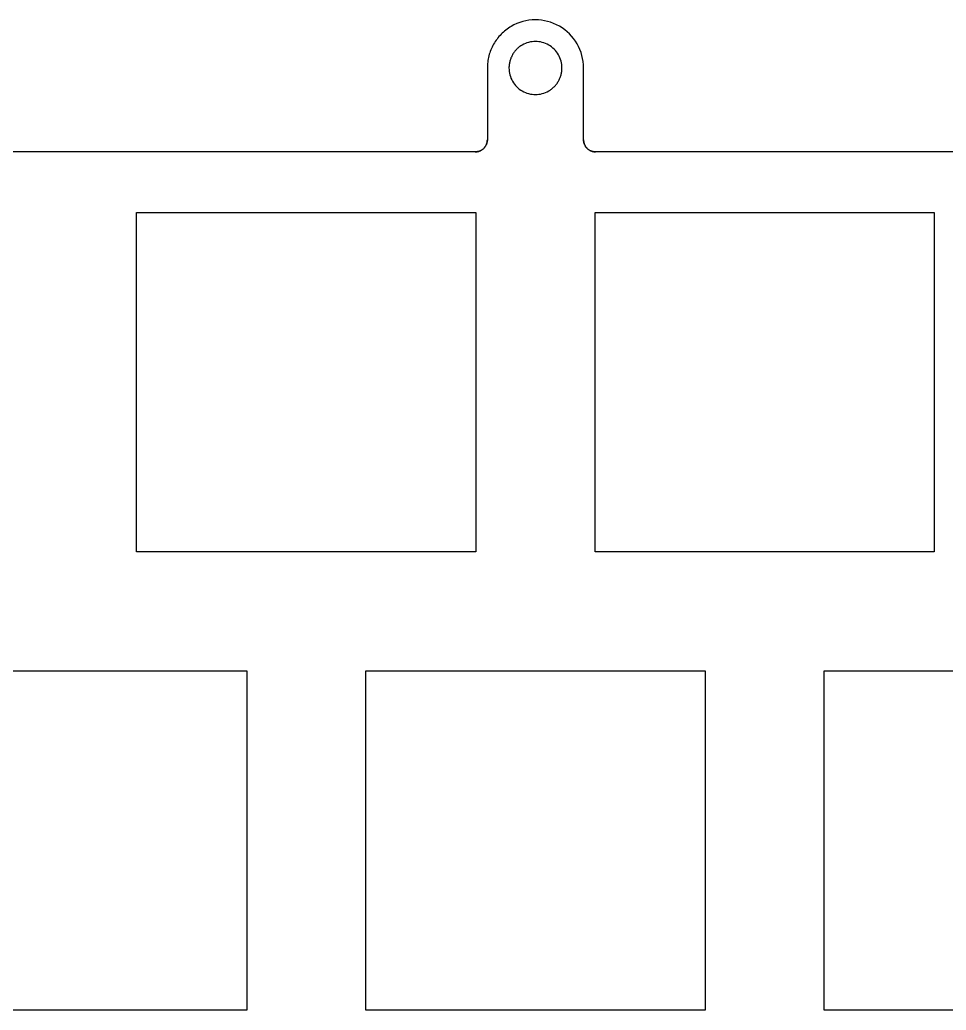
# Model space of a CAD drawing. Extents: x 138 to 423, y -449 to -343.
# Drawn here: x 211.52 to 250.02, y -384.44 to -343.29 of the extents above; entities that cross this region are included whole.
import ezdxf

# ---------------------------------------------------------------- set-up
doc = ezdxf.new("R2010")
doc.units = 0
doc.layers.add('BLACK', color=7, linetype='CONTINUOUS')

msp = doc.modelspace()

# ---------------------------------------------------------------- linework, layer by layer
at = {"layer": 'BLACK', "linetype": 'CONTINUOUS'}
for p, q in [((231.881, -343.604), (231.825, -343.64)), ((231.881, -343.604), (231.825, -343.64)), ((231.938, -343.569), (231.881, -343.604)), ((231.938, -343.569), (231.881, -343.604)), ((232.056, -343.505), (231.938, -343.569)), ((232.056, -343.505), (231.938, -343.569)), ((232.177, -343.449), (232.056, -343.505)), ((232.177, -343.45), (232.056, -343.505)), ((232.3, -343.402), (232.177, -343.449)), ((232.3, -343.403), (232.177, -343.45)), ((232.425, -343.364), (232.3, -343.402)), ((232.425, -343.364), (232.3, -343.403)), ((232.553, -343.334), (232.425, -343.364)), ((232.553, -343.334), (232.425, -343.364)), ((232.681, -343.312), (232.553, -343.334)), ((232.681, -343.312), (232.553, -343.334)), ((232.811, -343.299), (232.681, -343.312)), ((232.811, -343.299), (232.681, -343.312)), ((232.94, -343.294), (232.811, -343.299)), ((232.94, -343.294), (232.811, -343.299)), ((233.07, -343.298), (232.94, -343.294)), ((233.07, -343.298), (232.94, -343.294)), ((233.2, -343.31), (233.07, -343.298)), ((233.2, -343.31), (233.07, -343.298)), ((233.328, -343.33), (233.2, -343.31)), ((233.328, -343.33), (233.2, -343.31)), ((233.456, -343.359), (233.328, -343.33)), ((233.456, -343.359), (233.328, -343.33)), ((233.582, -343.396), (233.456, -343.359)), ((233.582, -343.396), (233.456, -343.359)), ((233.706, -343.442), (233.582, -343.396)), ((233.706, -343.442), (233.582, -343.396)), ((233.827, -343.496), (233.706, -343.442)), ((233.827, -343.496), (233.706, -343.442)), ((233.945, -343.559), (233.827, -343.496)), ((233.945, -343.559), (233.827, -343.496)), ((234.059, -343.629), (233.945, -343.559)), ((234.059, -343.63), (233.945, -343.559)), ((231.434, -343.99), (231.392, -344.04)), ((231.434, -343.99), (231.392, -344.04)), ((231.477, -343.941), (231.434, -343.99)), ((231.477, -343.941), (231.434, -343.99)), ((231.522, -343.894), (231.477, -343.941)), ((231.522, -343.894), (231.477, -343.941)), ((231.569, -343.848), (231.522, -343.894)), ((231.569, -343.848), (231.522, -343.894)), ((231.617, -343.803), (231.569, -343.848)), ((231.617, -343.803), (231.569, -343.848)), ((231.667, -343.76), (231.617, -343.803)), ((231.667, -343.76), (231.617, -343.803)), ((231.718, -343.719), (231.667, -343.76)), ((231.718, -343.719), (231.667, -343.76)), ((231.771, -343.679), (231.718, -343.719)), ((231.771, -343.679), (231.718, -343.719)), ((231.825, -343.64), (231.771, -343.679)), ((231.825, -343.64), (231.771, -343.679)), ((234.167, -343.707), (234.059, -343.629)), ((234.167, -343.707), (234.059, -343.63)), ((234.269, -343.79), (234.167, -343.707)), ((234.269, -343.79), (234.167, -343.707)), ((234.365, -343.88), (234.269, -343.79)), ((234.365, -343.88), (234.269, -343.79)), ((234.454, -343.976), (234.365, -343.88)), ((234.454, -343.975), (234.365, -343.88)), ((234.537, -344.076), (234.454, -343.975)), ((234.537, -344.076), (234.454, -343.976)), ((231.149, -344.424), (231.122, -344.483)), ((231.149, -344.424), (231.122, -344.483)), ((231.178, -344.366), (231.149, -344.424)), ((231.178, -344.366), (231.149, -344.424)), ((231.209, -344.309), (231.178, -344.366)), ((231.209, -344.309), (231.178, -344.366)), ((231.242, -344.253), (231.209, -344.309)), ((231.242, -344.253), (231.209, -344.309)), ((231.277, -344.198), (231.242, -344.253)), ((231.277, -344.198), (231.242, -344.253)), ((231.314, -344.144), (231.277, -344.198)), ((231.314, -344.144), (231.277, -344.198)), ((231.352, -344.092), (231.314, -344.144)), ((231.352, -344.092), (231.314, -344.144)), ((231.392, -344.04), (231.352, -344.092)), ((231.392, -344.04), (231.352, -344.092)), ((232.278, -344.423), (232.249, -344.445)), ((232.278, -344.423), (232.249, -344.445)), ((232.307, -344.401), (232.278, -344.423)), ((232.307, -344.401), (232.278, -344.423)), ((232.337, -344.38), (232.307, -344.401)), ((232.337, -344.38), (232.307, -344.401)), ((232.368, -344.36), (232.337, -344.38)), ((232.368, -344.36), (232.337, -344.38)), ((232.399, -344.341), (232.368, -344.36)), ((232.399, -344.341), (232.368, -344.36)), ((232.464, -344.307), (232.399, -344.341)), ((232.464, -344.307), (232.399, -344.341)), ((232.53, -344.277), (232.464, -344.307)), ((232.53, -344.277), (232.464, -344.307)), ((232.598, -344.251), (232.53, -344.277)), ((232.598, -344.251), (232.53, -344.277)), ((232.667, -344.231), (232.598, -344.251)), ((232.667, -344.231), (232.598, -344.251)), ((232.737, -344.214), (232.667, -344.231)), ((232.737, -344.214), (232.667, -344.231)), ((232.808, -344.203), (232.737, -344.214)), ((232.808, -344.203), (232.737, -344.214)), ((232.879, -344.196), (232.808, -344.203)), ((232.879, -344.196), (232.808, -344.203)), ((232.95, -344.194), (232.879, -344.196)), ((232.95, -344.194), (232.879, -344.196)), ((233.021, -344.196), (232.95, -344.194)), ((233.021, -344.196), (232.95, -344.194)), ((233.092, -344.203), (233.021, -344.196)), ((233.092, -344.203), (233.021, -344.196)), ((233.163, -344.214), (233.092, -344.203)), ((233.163, -344.214), (233.092, -344.203)), ((233.233, -344.231), (233.163, -344.214)), ((233.233, -344.231), (233.163, -344.214)), ((233.302, -344.251), (233.233, -344.231)), ((233.302, -344.251), (233.233, -344.231)), ((233.369, -344.277), (233.302, -344.251)), ((233.369, -344.277), (233.302, -344.251)), ((233.436, -344.307), (233.369, -344.277)), ((233.436, -344.307), (233.369, -344.277)), ((233.501, -344.341), (233.436, -344.307)), ((233.501, -344.341), (233.436, -344.307)), ((233.563, -344.38), (233.501, -344.341)), ((233.563, -344.38), (233.501, -344.341)), ((233.622, -344.423), (233.563, -344.38)), ((233.622, -344.423), (233.563, -344.38)), ((233.678, -344.469), (233.622, -344.423)), ((233.678, -344.469), (233.622, -344.423)), ((234.612, -344.182), (234.537, -344.076)), ((234.612, -344.182), (234.537, -344.076)), ((234.681, -344.292), (234.612, -344.182)), ((234.681, -344.292), (234.612, -344.182)), ((234.743, -344.407), (234.681, -344.292)), ((234.743, -344.407), (234.681, -344.292)), ((234.796, -344.525), (234.743, -344.407)), ((234.796, -344.525), (234.743, -344.407)), ((231.014, -344.791), (230.999, -344.855)), ((231.014, -344.791), (230.999, -344.855)), ((231.032, -344.728), (231.014, -344.791)), ((231.032, -344.728), (231.014, -344.791)), ((231.051, -344.665), (231.032, -344.728)), ((231.051, -344.666), (231.032, -344.728)), ((231.073, -344.604), (231.051, -344.665)), ((231.073, -344.604), (231.051, -344.666)), ((231.096, -344.543), (231.073, -344.604)), ((231.096, -344.543), (231.073, -344.604)), ((231.122, -344.483), (231.096, -344.543)), ((231.122, -344.483), (231.096, -344.543)), ((231.948, -344.84), (231.933, -344.873)), ((231.948, -344.84), (231.933, -344.873)), ((231.963, -344.808), (231.948, -344.84)), ((231.963, -344.808), (231.948, -344.84)), ((231.979, -344.776), (231.963, -344.808)), ((231.979, -344.776), (231.963, -344.808)), ((231.996, -344.745), (231.979, -344.776)), ((231.996, -344.745), (231.979, -344.776)), ((232.015, -344.714), (231.996, -344.745)), ((232.015, -344.714), (231.996, -344.745)), ((232.034, -344.684), (232.015, -344.714)), ((232.034, -344.684), (232.015, -344.714)), ((232.054, -344.655), (232.034, -344.684)), ((232.054, -344.655), (232.034, -344.684)), ((232.075, -344.626), (232.054, -344.655)), ((232.075, -344.626), (232.054, -344.655)), ((232.098, -344.598), (232.075, -344.626)), ((232.098, -344.598), (232.075, -344.626)), ((232.121, -344.571), (232.098, -344.598)), ((232.121, -344.571), (232.098, -344.598)), ((232.145, -344.544), (232.121, -344.571)), ((232.145, -344.544), (232.121, -344.571)), ((232.169, -344.518), (232.145, -344.544)), ((232.169, -344.518), (232.145, -344.544)), ((232.195, -344.493), (232.169, -344.518)), ((232.195, -344.493), (232.169, -344.518)), ((232.222, -344.469), (232.195, -344.493)), ((232.222, -344.469), (232.195, -344.493)), ((232.249, -344.445), (232.222, -344.469)), ((232.249, -344.445), (232.222, -344.469)), ((233.73, -344.518), (233.678, -344.469)), ((233.73, -344.518), (233.678, -344.469)), ((233.779, -344.571), (233.73, -344.518)), ((233.779, -344.571), (233.73, -344.518)), ((233.824, -344.626), (233.779, -344.571)), ((233.824, -344.626), (233.779, -344.571)), ((233.866, -344.684), (233.824, -344.626)), ((233.866, -344.684), (233.824, -344.626)), ((233.903, -344.745), (233.866, -344.684)), ((233.903, -344.745), (233.866, -344.684)), ((233.937, -344.808), (233.903, -344.745)), ((233.937, -344.808), (233.903, -344.745)), ((233.966, -344.873), (233.937, -344.808)), ((233.966, -344.873), (233.937, -344.808)), ((234.843, -344.647), (234.796, -344.525)), ((234.843, -344.647), (234.796, -344.525)), ((234.881, -344.772), (234.843, -344.647)), ((234.881, -344.772), (234.843, -344.647)), ((234.911, -344.9), (234.881, -344.772)), ((234.911, -344.9), (234.881, -344.772)), ((230.951, -345.248), (230.95, -345.315)), ((230.951, -345.248), (230.95, -345.315)), ((230.953, -345.181), (230.951, -345.248)), ((230.953, -345.182), (230.951, -345.248)), ((230.958, -345.115), (230.953, -345.182)), ((230.958, -345.115), (230.953, -345.181)), ((230.965, -345.049), (230.958, -345.115)), ((230.965, -345.049), (230.958, -345.115)), ((230.974, -344.984), (230.965, -345.049)), ((230.974, -344.984), (230.965, -345.049)), ((230.986, -344.919), (230.974, -344.984)), ((230.986, -344.919), (230.974, -344.984)), ((230.999, -344.855), (230.986, -344.919)), ((230.999, -344.855), (230.986, -344.919)), ((231.852, -345.223), (231.85, -345.259)), ((231.852, -345.223), (231.85, -345.259)), ((231.855, -345.186), (231.852, -345.223)), ((231.855, -345.186), (231.852, -345.223)), ((231.859, -345.15), (231.855, -345.186)), ((231.859, -345.15), (231.855, -345.186)), ((231.865, -345.114), (231.859, -345.15)), ((231.865, -345.114), (231.859, -345.15)), ((231.871, -345.079), (231.865, -345.114)), ((231.871, -345.079), (231.865, -345.114)), ((231.879, -345.043), (231.871, -345.079)), ((231.879, -345.043), (231.871, -345.079)), ((231.887, -345.008), (231.879, -345.043)), ((231.887, -345.008), (231.879, -345.043)), ((231.897, -344.974), (231.887, -345.008)), ((231.897, -344.974), (231.887, -345.008)), ((231.908, -344.94), (231.897, -344.974)), ((231.908, -344.94), (231.897, -344.974)), ((231.92, -344.906), (231.908, -344.94)), ((231.92, -344.906), (231.908, -344.94)), ((231.933, -344.873), (231.92, -344.906)), ((231.933, -344.873), (231.92, -344.906)), ((233.992, -344.94), (233.966, -344.873)), ((233.992, -344.94), (233.966, -344.873)), ((234.012, -345.008), (233.992, -344.94)), ((234.012, -345.008), (233.992, -344.94)), ((234.029, -345.079), (234.012, -345.008)), ((234.029, -345.079), (234.012, -345.008)), ((234.04, -345.15), (234.029, -345.079)), ((234.04, -345.15), (234.029, -345.079)), ((234.048, -345.223), (234.04, -345.15)), ((234.048, -345.223), (234.04, -345.15)), ((234.05, -345.296), (234.048, -345.223)), ((234.05, -345.296), (234.048, -345.223)), ((234.933, -345.03), (234.911, -344.9)), ((234.933, -345.03), (234.911, -344.9)), ((234.946, -345.162), (234.933, -345.03)), ((234.946, -345.162), (234.933, -345.03)), ((234.95, -345.296), (234.946, -345.162)), ((234.95, -345.296), (234.946, -345.162)), ((230.95, -345.314), (230.95, -348.28)), ((230.95, -345.315), (230.95, -348.281)), ((231.85, -345.259), (231.85, -345.296)), ((231.85, -345.259), (231.85, -345.296)), ((231.85, -345.296), (231.852, -345.369)), ((231.85, -345.296), (231.852, -345.369)), ((231.852, -345.369), (231.859, -345.442)), ((231.852, -345.369), (231.859, -345.442)), ((231.859, -345.442), (231.871, -345.513)), ((231.859, -345.442), (231.871, -345.513)), ((231.871, -345.513), (231.887, -345.583)), ((231.871, -345.513), (231.887, -345.583)), ((231.887, -345.583), (231.908, -345.652)), ((231.887, -345.583), (231.908, -345.652)), ((231.908, -345.652), (231.933, -345.719)), ((231.908, -345.652), (231.933, -345.719)), ((233.979, -345.686), (233.991, -345.652)), ((233.979, -345.686), (233.991, -345.652)), ((233.991, -345.652), (234.002, -345.618)), ((233.991, -345.652), (234.002, -345.618)), ((234.002, -345.618), (234.012, -345.583)), ((234.002, -345.618), (234.012, -345.583)), ((234.012, -345.583), (234.021, -345.549)), ((234.012, -345.583), (234.021, -345.549)), ((234.021, -345.549), (234.029, -345.513)), ((234.021, -345.549), (234.029, -345.513)), ((234.029, -345.513), (234.035, -345.478)), ((234.029, -345.513), (234.035, -345.478)), ((234.035, -345.478), (234.04, -345.442)), ((234.035, -345.478), (234.04, -345.442)), ((234.04, -345.442), (234.045, -345.406)), ((234.04, -345.442), (234.045, -345.406)), ((234.045, -345.406), (234.048, -345.369)), ((234.045, -345.406), (234.048, -345.369)), ((234.048, -345.369), (234.049, -345.333)), ((234.048, -345.369), (234.049, -345.333)), ((234.049, -345.333), (234.05, -345.296)), ((234.049, -345.333), (234.05, -345.296)), ((234.95, -348.281), (234.95, -345.296)), ((234.951, -348.28), (234.951, -345.296)), ((231.933, -345.719), (231.963, -345.784)), ((231.933, -345.719), (231.963, -345.784)), ((231.963, -345.784), (231.996, -345.847)), ((231.963, -345.784), (231.996, -345.847)), ((231.996, -345.847), (232.034, -345.908)), ((231.996, -345.847), (232.034, -345.908)), ((232.034, -345.908), (232.075, -345.966)), ((232.034, -345.908), (232.075, -345.966)), ((232.075, -345.966), (232.121, -346.021)), ((232.075, -345.966), (232.121, -346.021)), ((232.121, -346.021), (232.169, -346.074)), ((232.121, -346.021), (232.169, -346.074)), ((232.169, -346.074), (232.222, -346.123)), ((232.169, -346.074), (232.222, -346.123)), ((233.705, -346.099), (233.73, -346.074)), ((233.705, -346.099), (233.73, -346.074)), ((233.73, -346.074), (233.755, -346.048)), ((233.73, -346.074), (233.755, -346.048)), ((233.755, -346.048), (233.779, -346.021)), ((233.755, -346.048), (233.779, -346.021)), ((233.779, -346.021), (233.802, -345.994)), ((233.779, -346.021), (233.802, -345.994)), ((233.802, -345.994), (233.824, -345.966)), ((233.802, -345.994), (233.824, -345.966)), ((233.824, -345.966), (233.846, -345.937)), ((233.824, -345.966), (233.846, -345.937)), ((233.846, -345.937), (233.866, -345.908)), ((233.846, -345.937), (233.866, -345.908)), ((233.866, -345.908), (233.885, -345.878)), ((233.866, -345.908), (233.885, -345.878)), ((233.885, -345.878), (233.903, -345.847)), ((233.885, -345.878), (233.903, -345.847)), ((233.903, -345.847), (233.921, -345.816)), ((233.903, -345.847), (233.921, -345.816)), ((233.921, -345.816), (233.937, -345.784)), ((233.921, -345.816), (233.937, -345.784)), ((233.937, -345.784), (233.952, -345.752)), ((233.937, -345.784), (233.952, -345.752)), ((233.952, -345.752), (233.966, -345.719)), ((233.952, -345.752), (233.966, -345.719)), ((233.966, -345.719), (233.979, -345.686)), ((233.966, -345.719), (233.979, -345.686)), ((232.222, -346.123), (232.278, -346.169)), ((232.222, -346.123), (232.278, -346.169)), ((232.278, -346.169), (232.337, -346.212)), ((232.278, -346.169), (232.337, -346.212)), ((232.337, -346.212), (232.399, -346.251)), ((232.337, -346.212), (232.399, -346.251)), ((232.399, -346.251), (232.464, -346.285)), ((232.399, -346.251), (232.464, -346.285)), ((232.464, -346.285), (232.53, -346.315)), ((232.464, -346.285), (232.53, -346.315)), ((232.53, -346.315), (232.598, -346.341)), ((232.53, -346.315), (232.598, -346.341)), ((232.598, -346.341), (232.667, -346.361)), ((232.598, -346.341), (232.667, -346.361)), ((232.667, -346.361), (232.737, -346.378)), ((232.667, -346.361), (232.737, -346.378)), ((232.737, -346.378), (232.808, -346.389)), ((232.737, -346.378), (232.808, -346.389)), ((232.808, -346.389), (232.879, -346.396)), ((232.808, -346.389), (232.879, -346.396)), ((232.879, -346.396), (232.95, -346.398)), ((232.879, -346.396), (232.95, -346.398)), ((232.95, -346.398), (233.021, -346.396)), ((232.95, -346.398), (233.021, -346.396)), ((233.021, -346.396), (233.092, -346.389)), ((233.021, -346.396), (233.092, -346.389)), ((233.092, -346.389), (233.163, -346.378)), ((233.092, -346.389), (233.163, -346.378)), ((233.163, -346.378), (233.233, -346.361)), ((233.163, -346.378), (233.233, -346.361)), ((233.233, -346.361), (233.302, -346.341)), ((233.233, -346.361), (233.302, -346.341)), ((233.302, -346.341), (233.369, -346.315)), ((233.302, -346.341), (233.369, -346.315)), ((233.369, -346.315), (233.436, -346.285)), ((233.369, -346.315), (233.436, -346.285)), ((233.436, -346.285), (233.501, -346.251)), ((233.436, -346.285), (233.501, -346.251)), ((233.501, -346.251), (233.532, -346.232)), ((233.501, -346.251), (233.532, -346.232)), ((233.532, -346.232), (233.563, -346.212)), ((233.532, -346.232), (233.563, -346.212)), ((233.563, -346.212), (233.593, -346.191)), ((233.563, -346.212), (233.593, -346.191)), ((233.593, -346.191), (233.622, -346.169)), ((233.593, -346.191), (233.622, -346.169)), ((233.622, -346.169), (233.65, -346.147)), ((233.622, -346.169), (233.65, -346.147)), ((233.65, -346.147), (233.678, -346.123)), ((233.65, -346.147), (233.678, -346.123)), ((233.678, -346.123), (233.705, -346.099)), ((233.678, -346.123), (233.705, -346.099)), ((230.879, -348.538), (230.866, -348.559)), ((230.866, -348.558), (230.879, -348.538)), ((230.879, -348.538), (230.891, -348.516)), ((230.891, -348.517), (230.879, -348.538)), ((230.891, -348.516), (230.902, -348.495)), ((230.902, -348.495), (230.891, -348.517)), ((230.902, -348.495), (230.912, -348.472)), ((230.912, -348.472), (230.902, -348.495)), ((230.921, -348.45), (230.912, -348.472)), ((230.912, -348.472), (230.921, -348.45)), ((230.921, -348.45), (230.928, -348.426)), ((230.929, -348.427), (230.921, -348.45)), ((230.928, -348.426), (230.935, -348.403)), ((230.935, -348.403), (230.929, -348.427)), ((230.94, -348.379), (230.935, -348.403)), ((230.935, -348.403), (230.94, -348.379)), ((230.94, -348.379), (230.945, -348.355)), ((230.945, -348.355), (230.94, -348.379)), ((230.945, -348.355), (230.948, -348.33)), ((230.948, -348.331), (230.945, -348.355)), ((230.948, -348.33), (230.949, -348.306)), ((230.95, -348.306), (230.948, -348.331)), ((230.949, -348.306), (230.95, -348.281)), ((230.95, -348.281), (230.95, -348.306)), ((234.95, -348.281), (234.951, -348.306)), ((234.951, -348.306), (234.95, -348.281)), ((234.951, -348.306), (234.952, -348.33)), ((234.952, -348.33), (234.951, -348.306)), ((234.955, -348.355), (234.952, -348.33)), ((234.952, -348.33), (234.955, -348.355)), ((234.96, -348.379), (234.955, -348.355)), ((234.955, -348.355), (234.96, -348.379)), ((234.965, -348.403), (234.96, -348.379)), ((234.96, -348.379), (234.965, -348.403)), ((234.972, -348.427), (234.965, -348.403)), ((234.965, -348.403), (234.972, -348.426)), ((234.972, -348.426), (234.979, -348.45)), ((234.979, -348.45), (234.972, -348.427)), ((234.979, -348.45), (234.988, -348.472)), ((234.988, -348.472), (234.979, -348.45)), ((234.988, -348.472), (234.998, -348.495)), ((234.998, -348.495), (234.988, -348.472)), ((235.009, -348.517), (234.998, -348.495)), ((234.998, -348.495), (235.009, -348.516)), ((235.009, -348.516), (235.021, -348.538)), ((235.021, -348.538), (235.009, -348.517)), ((235.034, -348.559), (235.021, -348.538)), ((235.021, -348.538), (235.034, -348.558)), ((230.45, -348.78), (178.483, -348.78)), ((230.45, -348.781), (178.483, -348.781)), ((230.475, -348.78), (230.45, -348.781)), ((230.45, -348.781), (230.475, -348.78)), ((230.5, -348.779), (230.475, -348.78)), ((230.475, -348.78), (230.499, -348.779)), ((230.499, -348.779), (230.524, -348.776)), ((230.524, -348.776), (230.5, -348.779)), ((230.524, -348.776), (230.548, -348.771)), ((230.548, -348.771), (230.524, -348.776)), ((230.572, -348.766), (230.548, -348.771)), ((230.548, -348.771), (230.572, -348.766)), ((230.572, -348.766), (230.595, -348.759)), ((230.596, -348.76), (230.572, -348.766)), ((230.595, -348.759), (230.619, -348.752)), ((230.619, -348.752), (230.596, -348.76)), ((230.619, -348.752), (230.641, -348.743)), ((230.641, -348.743), (230.619, -348.752)), ((230.664, -348.733), (230.641, -348.743)), ((230.641, -348.743), (230.664, -348.733)), ((230.664, -348.733), (230.685, -348.722)), ((230.686, -348.722), (230.664, -348.733)), ((230.685, -348.722), (230.707, -348.71)), ((230.707, -348.71), (230.686, -348.722)), ((230.728, -348.697), (230.707, -348.71)), ((230.707, -348.71), (230.727, -348.697)), ((230.727, -348.697), (230.748, -348.683)), ((230.748, -348.683), (230.728, -348.697)), ((230.767, -348.668), (230.748, -348.683)), ((230.748, -348.683), (230.767, -348.668)), ((230.767, -348.668), (230.786, -348.652)), ((230.786, -348.652), (230.767, -348.668)), ((230.786, -348.652), (230.804, -348.635)), ((230.804, -348.635), (230.786, -348.652)), ((230.821, -348.617), (230.804, -348.635)), ((230.804, -348.635), (230.821, -348.617)), ((230.837, -348.598), (230.821, -348.617)), ((230.821, -348.617), (230.837, -348.598)), ((230.837, -348.598), (230.852, -348.578)), ((230.852, -348.579), (230.837, -348.598)), ((230.852, -348.578), (230.866, -348.558)), ((230.866, -348.559), (230.852, -348.579)), ((235.034, -348.558), (235.048, -348.578)), ((235.048, -348.579), (235.034, -348.559)), ((235.048, -348.578), (235.063, -348.598)), ((235.063, -348.598), (235.048, -348.579)), ((235.079, -348.617), (235.063, -348.598)), ((235.063, -348.598), (235.079, -348.617)), ((235.096, -348.635), (235.079, -348.617)), ((235.079, -348.617), (235.096, -348.635)), ((235.114, -348.652), (235.096, -348.635)), ((235.096, -348.635), (235.114, -348.652)), ((235.114, -348.652), (235.133, -348.668)), ((235.133, -348.668), (235.114, -348.652)), ((235.152, -348.683), (235.133, -348.668)), ((235.133, -348.668), (235.152, -348.683)), ((235.152, -348.683), (235.173, -348.697)), ((235.173, -348.697), (235.152, -348.683)), ((235.193, -348.71), (235.173, -348.697)), ((235.173, -348.697), (235.193, -348.71)), ((235.215, -348.722), (235.193, -348.71)), ((235.193, -348.71), (235.215, -348.722)), ((235.215, -348.722), (235.236, -348.733)), ((235.236, -348.733), (235.215, -348.722)), ((235.259, -348.743), (235.236, -348.733)), ((235.236, -348.733), (235.259, -348.743)), ((235.259, -348.743), (235.281, -348.752)), ((235.281, -348.752), (235.259, -348.743)), ((235.281, -348.752), (235.305, -348.759)), ((235.305, -348.76), (235.281, -348.752)), ((235.305, -348.759), (235.328, -348.766)), ((235.328, -348.766), (235.305, -348.76)), ((235.352, -348.771), (235.328, -348.766)), ((235.328, -348.766), (235.352, -348.771)), ((235.376, -348.776), (235.352, -348.771)), ((235.352, -348.771), (235.376, -348.775)), ((235.376, -348.775), (235.401, -348.779)), ((235.401, -348.779), (235.376, -348.776)), ((235.425, -348.781), (235.401, -348.779)), ((235.401, -348.779), (235.425, -348.78)), ((235.425, -348.78), (235.45, -348.781)), ((235.45, -348.781), (235.425, -348.781)), ((262.017, -348.781), (235.45, -348.781)), ((262.018, -348.78), (235.451, -348.78)), ((216.375, -351.295), (230.475, -351.295)), ((216.375, -365.395), (216.375, -351.295)), ((230.475, -351.295), (230.475, -365.395)), ((235.425, -351.295), (249.525, -351.295)), ((235.425, -365.395), (235.425, -351.295)), ((249.525, -351.295), (249.525, -365.395)), ((230.475, -365.395), (216.375, -365.395)), ((249.525, -365.395), (235.425, -365.395)), ((206.85, -370.345), (220.95, -370.345)), ((220.95, -370.345), (220.95, -384.445)), ((225.9, -370.345), (240, -370.345)), ((225.9, -384.445), (225.9, -370.345)), ((240, -370.345), (240, -384.445)), ((244.95, -370.345), (259.05, -370.345)), ((244.95, -384.445), (244.95, -370.345)), ((220.95, -384.445), (206.85, -384.445)), ((240, -384.445), (225.9, -384.445)), ((259.05, -384.445), (244.95, -384.445))]:
    msp.add_line(p, q, dxfattribs=at)

doc.saveas('drawing.dxf')
